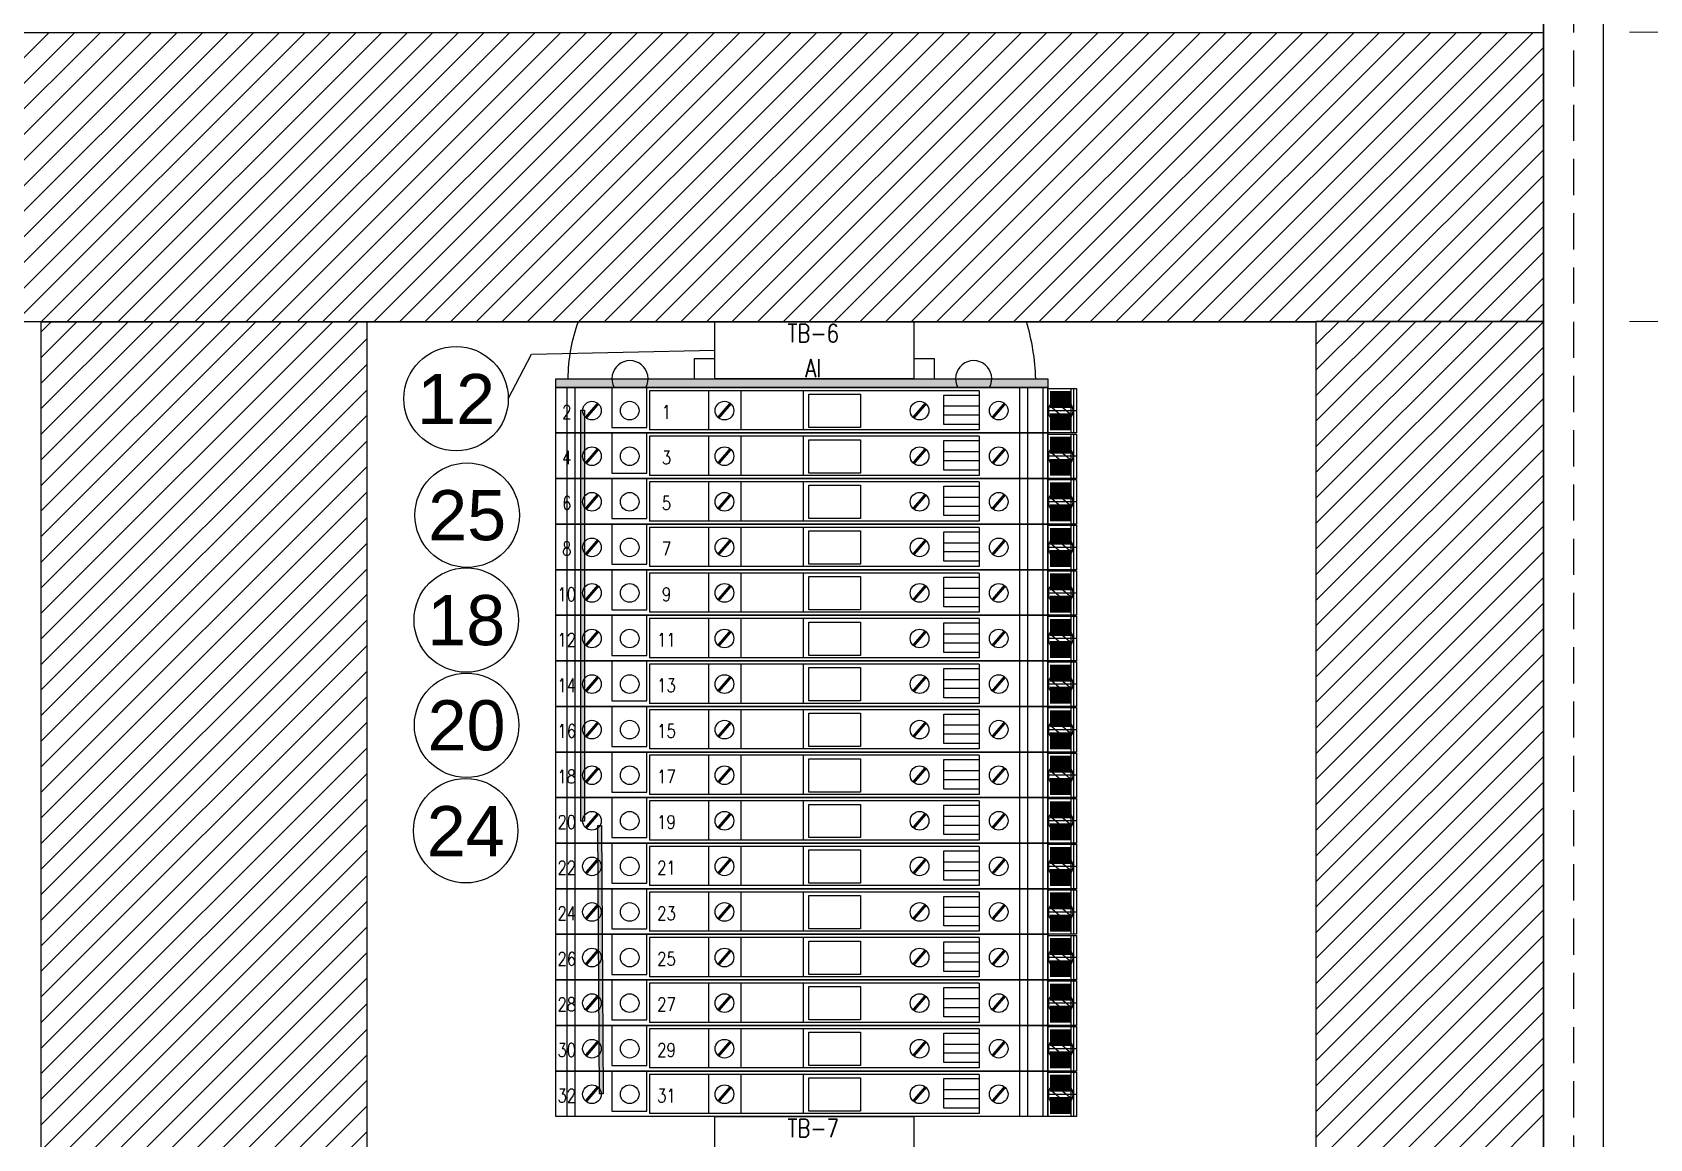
# Model space of a CAD drawing. Header units: inches. Extents: x -38 to 199, y -310 to 64.
# Drawn here: x 114.29 to 125.46, y 44.47 to 52.11 of the extents above; entities that cross this region are included whole.
import ezdxf
from ezdxf.enums import TextEntityAlignment as Align

# ---------------------------------------------------------------- set-up
doc = ezdxf.new("R2010")
doc.units = ezdxf.units.IN
doc.header["$MEASUREMENT"] = 0
doc.linetypes.add('HIDDEN', pattern=[0.375, 0.25, -0.125])
for name, color, linetype, lineweight in [('AM_0', 7, 'Continuous', 30), ('AM_8', 1, 'Continuous', 15), ('DIMENSION (ANSI)', 7, 'Continuous', 9)]:
    doc.layers.add(name, color=color, linetype=linetype, lineweight=lineweight)
doc.layers.add('DETAIL$', color=5, linetype='Continuous')
doc.layers.add('FREE-TEXT', color=2, linetype='Continuous')
doc.styles.add('HELVLS', font='arial.ttf')
doc.styles.add('Note Text (ANSI)', font='arial.ttf')
doc.styles.add('ROMANS', font='romans')
doc.styles.get("Standard").update_dxf_attribs({"font": 'arial.ttf'})
doc.styles.add('TXT', font='txt')
doc.dimstyles.new('DIM_0', dxfattribs={"dimscale": 4.75, "dimtxt": 0.065, "dimasz": 0.075, "dimexe": 0.075, "dimexo": 0.125, "dimgap": 0.0625, "dimtad": 0, "dimtih": 1, "dimtoh": 1, "dimrnd": 1e-08, "dimzin": 0, "dimdsep": 46, "dimlunit": 5, "dimtxsty": 'Note Text (ANSI)', "dimblk": 'Filled-1', "dimcen": 0.09, "dimdle": 0.45, "dimclrd": 256, "dimclre": 256, "dimclrt": 256, "dimadec": 0, "dimazin": 1, "dimtm": 1e-09, "dimtfac": 1.263158, "dimtofl": 0, "dimtmove": 0, "dimatfit": 3, "dimfxl": 1, "dimfrac": 2, "dimtolj": 1, "dimtzin": 4, "dimlwd": -1, "dimlwe": -1, "dimarcsym": 0})
doc.dimstyles.get("Standard").update_dxf_attribs({"dimtxt": 0.18, "dimasz": 0.18, "dimexe": 0.18, "dimexo": 0.0625, "dimgap": 0.09, "dimtad": 0, "dimtih": 1, "dimtoh": 1, "dimdec": 4, "dimzin": 0, "dimdsep": 46, "dimtxsty": 'Standard', "dimcen": 0.09, "dimadec": 0, "dimazin": 0, "dimtfac": 1, "dimtdec": 4, "dimtofl": 0, "dimtmove": 0, "dimatfit": 3, "dimfxl": 1, "dimtolj": 1, "dimtzin": 0, "dimarcsym": 0})

# ---------------------------------------------------------------- blocks, each defined once
blk = doc.blocks.new('11691307')
at = {"color": 8}
blk.add_lwpolyline([(-1.7, -0.059), (-1.7, 0), (1.7, 0), (1.7, -0.059)], close=True, dxfattribs=at)
at = {"color": 6, "style": 'TXT', "flags": 3}
for tag, p in [('MANUF', (-1.7, -0.348)), ('PART#', (-1.7, -0.59)), ('DESC', (-1.7, -0.83))]:
    blk.add_attdef(tag, p, '', height=0.125, dxfattribs=at)
blk = doc.blocks.new('*D94')
at = {"layer": 'DEFPOINTS', "color": 0, "transparency": 16777216}
for p in [(124.73, 51.126), (89.73, 50.85), (124.73, 50.85)]:
    blk.add_point(p, dxfattribs=at)
at = {"layer": 'AM_0', "color": 3, "transparency": 16777216, "insert": (107.23, 51.126), "char_height": 0.35, "attachment_point": 5}
blk.add_mtext('\\A1;2.25"X4"X36"', dxfattribs=at)
blk = doc.blocks.new('_NONE')
at = {"color": 0, "linetype": 'ByBlock'}
blk.add_circle((0, 0), 0.25, dxfattribs=at)
blk = doc.blocks.new('Filled-1')
at = {"color": 0}
for p, q in [((0, 0), (-1, 0.25)), ((-1, 0.25), (-1, -0.25)), ((-1, 0), (0, 0)), ((-1, -0.25), (0, 0))]:
    blk.add_line(p, q, dxfattribs=at)
blk.add_solid([(-1, -0.25), (0, 0), (-1, 0.25)], dxfattribs=at)
blk = doc.blocks.new('*D126')
at = {"layer": 'DEFPOINTS', "color": 0, "transparency": 16777216}
for p in [(124.73, 52.115), (124.73, 50.115), (127.103, 50.115)]:
    blk.add_point(p, dxfattribs=at)
at = {"layer": 'DIMENSION (ANSI)', "transparency": 16777216}
for p, q in [((125.324, 52.115), (127.459, 52.115)), ((127.103, 51.758), (127.103, 51.569)), ((127.103, 50.471), (127.103, 50.66)), ((125.324, 50.115), (127.459, 50.115))]:
    blk.add_line(p, q, dxfattribs=at)
at = {"layer": 'DIMENSION (ANSI)', "transparency": 16777216, "xscale": 0.35625, "yscale": 0.35625, "zscale": 0.35625}
for p, rotation in [((127.103, 52.115), 90), ((127.103, 50.115), 270)]:
    blk.add_blockref('Filled-1', p, dxfattribs=dict(at, rotation=rotation))
at = {"layer": 'DIMENSION (ANSI)', "transparency": 16777216, "insert": (127.104, 51.115), "char_height": 0.3088, "attachment_point": 5, "style": 'Note Text (ANSI)'}
blk.add_mtext('\\A1;2.25"', dxfattribs=at)
blk = doc.blocks.new('*D105')
at = {"layer": 'DEFPOINTS', "color": 0, "transparency": 16777216}
for p in [(124.73, 50.115), (124.48, 26.271), (127.103, 26.271)]:
    blk.add_point(p, dxfattribs=at)
at = {"layer": 'DIMENSION (ANSI)', "transparency": 16777216}
for p, q in [((125.324, 50.115), (127.459, 50.115)), ((127.103, 49.758), (127.103, 38.647)), ((127.103, 26.627), (127.103, 37.738)), ((125.074, 26.271), (127.459, 26.271))]:
    blk.add_line(p, q, dxfattribs=at)
at = {"layer": 'DIMENSION (ANSI)', "transparency": 16777216, "xscale": 0.35625, "yscale": 0.35625, "zscale": 0.35625}
for p, rotation in [((127.103, 50.115), 90), ((127.103, 26.271), 270)]:
    blk.add_blockref('Filled-1', p, dxfattribs=dict(at, rotation=rotation))
at = {"layer": 'DIMENSION (ANSI)', "transparency": 16777216, "insert": (127.103, 38.193), "char_height": 0.3088, "attachment_point": 5, "style": 'Note Text (ANSI)'}
blk.add_mtext('\\A1;23"', dxfattribs=at)

msp = doc.modelspace()

# ---------------------------------------------------------------- hatches: boundary and pattern name
msp.add_hatch(color=256).paths.add_polyline_path([(121.30536, 49.71939), (117.90536, 49.71939), (117.90536, 49.66039), (121.30536, 49.66039)])
h = msp.add_hatch(color=0)
h.dxf.hatch_style = 1
h.paths.add_polyline_path([(118.10266, 49.50287), (118.07879, 49.50287), (118.07879, 46.6614), (118.10266, 46.6614)])
h = msp.add_hatch(color=0)
h.dxf.hatch_style = 1
h.paths.add_polyline_path([(118.20787, 44.77713), (118.23174, 44.77713), (118.22042, 46.63134), (118.19655, 46.63134)])

# ---------------------------------------------------------------- linework, layer by layer
for p, q in [((124.73036, 59.86457), (124.73036, 25.85238)), ((125.14536, 26.09055), (125.14536, 59.86457)), ((115.19036, 50.11457), (123.15036, 50.11457)), ((116.38036, 50.11457), (123.15036, 50.11457)), ((117.73647, 49.8891), (119.00454, 49.9173)), ((118.86423, 49.71939), (118.86423, 49.86129)), ((118.86423, 49.86129), (119.00454, 49.86129)), ((120.37954, 49.86129), (120.51986, 49.86129)), ((120.51986, 49.86129), (120.51986, 49.71939))]:
    msp.add_line(p, q)
at = {"linetype": 'HIDDEN'}
msp.add_line((124.93786, 59.86457), (124.93786, 25.97146), dxfattribs=at)
at = {"color": 0, "linetype": 'Continuous'}
for p, q in [((114.34912, 50.04399), (114.4197, 50.11457)), ((114.34912, 49.86722), (114.59648, 50.11457)), ((114.34912, 49.69044), (114.77325, 50.11457)), ((114.34912, 49.51366), (114.95003, 50.11457)), ((114.34912, 49.33689), (115.12681, 50.11457)), ((114.34912, 49.16011), (115.30358, 50.11457)), ((114.34912, 48.98333), (115.48036, 50.11457)), ((114.34912, 48.80656), (115.65714, 50.11457)), ((114.34912, 48.62978), (115.83391, 50.11457)), ((114.34912, 48.453), (116.01069, 50.11457)), ((114.34912, 48.27623), (116.18747, 50.11457)), ((114.34912, 48.09945), (116.36424, 50.11457)), ((114.34912, 47.92267), (116.54102, 50.11457)), ((123.16036, 49.95878), (123.32071, 50.11913)), ((123.16036, 49.78201), (123.49748, 50.11913)), ((123.16036, 49.60523), (123.67426, 50.11913)), ((123.16036, 49.42845), (123.85104, 50.11913)), ((123.16036, 49.25168), (124.02781, 50.11913)), ((123.16036, 49.0749), (124.20459, 50.11913)), ((123.16036, 48.89812), (124.38137, 50.11913)), ((123.16036, 48.72135), (124.55814, 50.11913)), ((123.16036, 48.54457), (124.73036, 50.11457)), ((114.34912, 47.7459), (116.59912, 49.9959)), ((123.16036, 48.36779), (124.73036, 49.93779)), ((114.34912, 47.56912), (116.59912, 49.81912)), ((123.16036, 48.19102), (124.73036, 49.76102)), ((114.34912, 47.39234), (116.59912, 49.64234)), ((123.16036, 48.01424), (124.73036, 49.58424)), ((114.34912, 47.21557), (116.59912, 49.46557)), ((123.16036, 47.83746), (124.73036, 49.40746)), ((114.34912, 47.03879), (116.59912, 49.28879)), ((123.16036, 47.66069), (124.73036, 49.23069)), ((114.34912, 46.86201), (116.59912, 49.11201)), ((123.16036, 47.48391), (124.73036, 49.05391)), ((114.34912, 46.68524), (116.59912, 48.93524)), ((123.16036, 47.30713), (124.73036, 48.87713)), ((114.34912, 46.50846), (116.59912, 48.75846)), ((123.16036, 47.13036), (124.73036, 48.70036)), ((114.34912, 46.33168), (116.59912, 48.58168)), ((123.16036, 46.95358), (124.73036, 48.52358)), ((114.34912, 46.15491), (116.59912, 48.40491)), ((123.16036, 46.7768), (124.73036, 48.3468)), ((114.34912, 45.97813), (116.59912, 48.22813)), ((123.16036, 46.60003), (124.73036, 48.17003)), ((114.34912, 45.80135), (116.59912, 48.05135)), ((123.16036, 46.42325), (124.73036, 47.99325)), ((114.34912, 45.62458), (116.59912, 47.87458)), ((123.16036, 46.24647), (124.73036, 47.81647)), ((114.34912, 45.4478), (116.59912, 47.6978)), ((123.16036, 46.0697), (124.73036, 47.6397)), ((114.34912, 45.27102), (116.59912, 47.52102)), ((123.16036, 45.89292), (124.73036, 47.46292)), ((114.34912, 45.09425), (116.59912, 47.34425)), ((123.16036, 45.71614), (124.73036, 47.28614)), ((114.34912, 44.91747), (116.59912, 47.16747)), ((123.16036, 45.53937), (124.73036, 47.10937)), ((114.34912, 44.74069), (116.59912, 46.99069)), ((123.16036, 45.36259), (124.73036, 46.93259)), ((114.34912, 44.56392), (116.59912, 46.81392)), ((123.16036, 45.18581), (124.73036, 46.75581)), ((114.34912, 44.38714), (116.59912, 46.63714)), ((123.16036, 45.00904), (124.73036, 46.57904)), ((114.34912, 44.21036), (116.59912, 46.46036)), ((123.16036, 44.83226), (124.73036, 46.40226)), ((114.34912, 44.03359), (116.59912, 46.28359)), ((123.16036, 44.65548), (124.73036, 46.22548)), ((114.34912, 43.85681), (116.59912, 46.10681)), ((123.16036, 44.47871), (124.73036, 46.04871)), ((114.34912, 43.68003), (116.59912, 45.93003)), ((123.16036, 44.30193), (124.73036, 45.87193)), ((114.34912, 43.50326), (116.59912, 45.75326)), ((123.16036, 44.12515), (124.73036, 45.69515)), ((114.34912, 43.32648), (116.59912, 45.57648)), ((123.16036, 43.94838), (124.73036, 45.51838)), ((114.34912, 43.1497), (116.59912, 45.3997)), ((123.16036, 43.7716), (124.73036, 45.3416)), ((114.34912, 42.97293), (116.59912, 45.22293)), ((123.16036, 43.59482), (124.73036, 45.16482)), ((114.34912, 42.79615), (116.59912, 45.04615)), ((123.16036, 43.41805), (124.73036, 44.98805)), ((114.34912, 42.61937), (116.59912, 44.86937)), ((123.16036, 43.24127), (124.73036, 44.81127)), ((114.34912, 42.4426), (116.59912, 44.6926)), ((123.16036, 43.06449), (124.73036, 44.63449)), ((114.34912, 42.26582), (116.59912, 44.51582))]:
    msp.add_line(p, q, dxfattribs=at)
at = {"color": 0}
for p, q in [((114.34912, 50.11457), (116.59912, 50.11457)), ((114.34912, 26.27071), (114.34912, 50.11457)), ((116.59912, 50.11457), (116.59912, 26.27071)), ((123.16036, 50.11913), (124.73036, 50.11913)), ((123.16036, 26.27071), (123.16036, 50.11913)), ((124.73036, 50.11913), (124.73036, 26.27071)), ((117.57741, 49.58234), (117.73647, 49.8891)), ((118.55391, 49.63748), (118.55391, 49.36666)), ((118.96084, 49.63748), (118.96084, 49.36666)), ((119.18338, 49.63748), (119.18338, 49.36666)), ((119.61574, 49.63748), (119.61574, 49.36666)), ((120.83018, 49.63748), (120.83018, 49.36666)), ((121.50265, 49.49933), (121.30536, 49.49933)), ((120.83018, 49.36666), (118.55391, 49.36666)), ((120.83018, 49.32248), (118.55391, 49.32248)), ((118.55391, 49.32248), (118.55391, 49.05166)), ((118.96084, 49.32248), (118.96084, 49.05166)), ((119.18338, 49.32248), (119.18338, 49.05166)), ((119.61574, 49.32248), (119.61574, 49.05166)), ((120.83018, 49.32248), (120.83018, 49.05166)), ((121.50265, 49.18433), (121.30536, 49.18433)), ((120.83018, 49.05166), (118.55391, 49.05166)), ((120.83018, 49.00748), (118.55391, 49.00748)), ((118.55391, 49.00748), (118.55391, 48.73666)), ((118.96084, 49.00748), (118.96084, 48.73666)), ((119.18338, 49.00748), (119.18338, 48.73666)), ((119.61574, 49.00748), (119.61574, 48.73666)), ((120.83018, 49.00748), (120.83018, 48.73666)), ((121.50265, 48.86933), (121.30536, 48.86933)), ((120.83018, 48.73666), (118.55391, 48.73666)), ((120.83018, 48.69248), (118.55391, 48.69248)), ((118.55391, 48.69248), (118.55391, 48.42166)), ((118.96084, 48.69248), (118.96084, 48.42166)), ((119.18338, 48.69248), (119.18338, 48.42166)), ((119.61574, 48.69248), (119.61574, 48.42166)), ((120.83018, 48.69248), (120.83018, 48.42166)), ((121.50265, 48.55433), (121.30536, 48.55433)), ((120.83018, 48.42166), (118.55391, 48.42166)), ((120.83018, 48.37748), (118.55391, 48.37748)), ((118.55391, 48.37748), (118.55391, 48.10666)), ((118.96084, 48.37748), (118.96084, 48.10666)), ((119.18338, 48.37748), (119.18338, 48.10666)), ((119.61574, 48.37748), (119.61574, 48.10666)), ((120.83018, 48.37748), (120.83018, 48.10666)), ((121.50265, 48.23933), (121.30536, 48.23933)), ((120.83018, 48.10666), (118.55391, 48.10666)), ((120.83018, 48.06248), (118.55391, 48.06248)), ((118.55391, 48.06248), (118.55391, 47.79166)), ((118.96084, 48.06248), (118.96084, 47.79166)), ((119.18338, 48.06248), (119.18338, 47.79166)), ((119.61574, 48.06248), (119.61574, 47.79166)), ((120.83018, 48.06248), (120.83018, 47.79166)), ((121.50265, 47.92433), (121.30536, 47.92433)), ((120.83018, 47.79166), (118.55391, 47.79166)), ((120.83018, 47.74748), (118.55391, 47.74748)), ((118.55391, 47.74748), (118.55391, 47.47666)), ((118.96084, 47.74748), (118.96084, 47.47666)), ((119.18338, 47.74748), (119.18338, 47.47666)), ((119.61574, 47.74748), (119.61574, 47.47666)), ((120.83018, 47.74748), (120.83018, 47.47666)), ((121.50265, 47.60933), (121.30536, 47.60933)), ((120.83018, 47.47666), (118.55391, 47.47666)), ((120.83018, 47.43248), (118.55391, 47.43248)), ((118.55391, 47.43248), (118.55391, 47.16166)), ((118.96084, 47.43248), (118.96084, 47.16166)), ((119.18338, 47.43248), (119.18338, 47.16166)), ((119.61574, 47.43248), (119.61574, 47.16166)), ((120.83018, 47.43248), (120.83018, 47.16166)), ((121.50265, 47.29433), (121.30536, 47.29433)), ((120.83018, 47.16166), (118.55391, 47.16166)), ((120.83018, 47.11748), (118.55391, 47.11748)), ((118.55391, 47.11748), (118.55391, 46.84666)), ((118.96084, 47.11748), (118.96084, 46.84666)), ((119.18338, 47.11748), (119.18338, 46.84666)), ((119.61574, 47.11748), (119.61574, 46.84666)), ((120.83018, 47.11748), (120.83018, 46.84666)), ((121.50265, 46.97933), (121.30536, 46.97933)), ((120.83018, 46.84666), (118.55391, 46.84666)), ((120.83018, 46.80248), (118.55391, 46.80248)), ((118.55391, 46.80248), (118.55391, 46.53166)), ((118.96084, 46.80248), (118.96084, 46.53166)), ((119.18338, 46.80248), (119.18338, 46.53166)), ((119.61574, 46.80248), (119.61574, 46.53166)), ((120.83018, 46.80248), (120.83018, 46.53166)), ((121.50265, 46.66433), (121.30536, 46.66433)), ((120.83018, 46.53166), (118.55391, 46.53166)), ((120.83018, 46.48748), (118.55391, 46.48748)), ((118.55391, 46.48748), (118.55391, 46.21666)), ((118.96084, 46.48748), (118.96084, 46.21666)), ((119.18338, 46.48748), (119.18338, 46.21666)), ((119.61574, 46.48748), (119.61574, 46.21666)), ((120.83018, 46.48748), (120.83018, 46.21666)), ((121.50265, 46.34933), (121.30536, 46.34933)), ((120.83018, 46.21666), (118.55391, 46.21666)), ((120.83018, 46.17248), (118.55391, 46.17248)), ((118.55391, 46.17248), (118.55391, 45.90166)), ((118.96084, 46.17248), (118.96084, 45.90166)), ((119.18338, 46.17248), (119.18338, 45.90166)), ((119.61574, 46.17248), (119.61574, 45.90166)), ((120.83018, 46.17248), (120.83018, 45.90166)), ((121.50265, 46.03433), (121.30536, 46.03433)), ((120.83018, 45.90166), (118.55391, 45.90166)), ((120.83018, 45.85748), (118.55391, 45.85748)), ((118.55391, 45.85748), (118.55391, 45.58666)), ((118.96084, 45.85748), (118.96084, 45.58666)), ((119.18338, 45.85748), (119.18338, 45.58666)), ((119.61574, 45.85748), (119.61574, 45.58666)), ((120.83018, 45.85748), (120.83018, 45.58666)), ((121.50265, 45.71933), (121.30536, 45.71933)), ((120.83018, 45.58666), (118.55391, 45.58666)), ((120.83018, 45.54248), (118.55391, 45.54248)), ((118.55391, 45.54248), (118.55391, 45.27166)), ((118.96084, 45.54248), (118.96084, 45.27166)), ((119.18338, 45.54248), (119.18338, 45.27166)), ((119.61574, 45.54248), (119.61574, 45.27166)), ((120.83018, 45.54248), (120.83018, 45.27166)), ((121.50265, 45.40433), (121.30536, 45.40433)), ((120.83018, 45.27166), (118.55391, 45.27166)), ((120.83018, 45.22748), (118.55391, 45.22748)), ((118.55391, 45.22748), (118.55391, 44.95666)), ((118.96084, 45.22748), (118.96084, 44.95666)), ((119.18338, 45.22748), (119.18338, 44.95666)), ((119.61574, 45.22748), (119.61574, 44.95666)), ((120.83018, 45.22748), (120.83018, 44.95666)), ((121.50265, 45.08933), (121.30536, 45.08933)), ((120.83018, 44.95666), (118.55391, 44.95666)), ((120.83018, 44.91248), (118.55391, 44.91248)), ((118.55391, 44.91248), (118.55391, 44.64166)), ((118.96084, 44.91248), (118.96084, 44.64166)), ((119.18338, 44.91248), (119.18338, 44.64166)), ((119.61574, 44.91248), (119.61574, 44.64166)), ((120.83018, 44.91248), (120.83018, 44.64166)), ((121.50265, 44.77433), (121.30536, 44.77433)), ((120.83018, 44.64166), (118.55391, 44.64166))]:
    msp.add_line(p, q, dxfattribs=at)
at = {"color": 5}
msp.add_line((120.83018, 49.63748), (118.55391, 49.63748), dxfattribs=at)
for points in [[(124.73036, 26.27071), (124.73036, 59.86457)], [(89.73036, 52.11457), (124.73036, 52.11457), (124.73036, 50.11457), (89.73036, 50.11457), (89.73036, 52.11457)], [(121.50265, 49.34539), (121.30536, 49.34539), (121.30536, 49.65326), (121.50265, 49.65326)], [(121.48243, 49.65326), (121.48243, 49.34539)], [(121.50265, 49.03039), (121.30536, 49.03039), (121.30536, 49.33826), (121.50265, 49.33826)], [(121.48243, 49.33826), (121.48243, 49.03039)], [(121.50265, 48.71539), (121.30536, 48.71539), (121.30536, 49.02326), (121.50265, 49.02326)], [(121.48243, 49.02326), (121.48243, 48.71539)], [(121.50265, 48.40039), (121.30536, 48.40039), (121.30536, 48.70826), (121.50265, 48.70826)], [(121.48243, 48.70826), (121.48243, 48.40039)], [(121.50265, 48.08539), (121.30536, 48.08539), (121.30536, 48.39326), (121.50265, 48.39326)], [(121.48243, 48.39326), (121.48243, 48.08539)], [(121.50265, 47.77039), (121.30536, 47.77039), (121.30536, 48.07826), (121.50265, 48.07826)], [(121.48243, 48.07826), (121.48243, 47.77039)], [(121.50265, 47.45539), (121.30536, 47.45539), (121.30536, 47.76326), (121.50265, 47.76326)], [(121.48243, 47.76326), (121.48243, 47.45539)], [(121.50265, 47.14039), (121.30536, 47.14039), (121.30536, 47.44826), (121.50265, 47.44826)], [(121.48243, 47.44826), (121.48243, 47.14039)], [(121.50265, 46.82539), (121.30536, 46.82539), (121.30536, 47.13326), (121.50265, 47.13326)], [(121.48243, 47.13326), (121.48243, 46.82539)], [(121.50265, 46.51039), (121.30536, 46.51039), (121.30536, 46.81826), (121.50265, 46.81826)], [(121.48243, 46.81826), (121.48243, 46.51039)], [(121.50265, 46.19539), (121.30536, 46.19539), (121.30536, 46.50326), (121.50265, 46.50326)], [(121.48243, 46.50326), (121.48243, 46.19539)], [(121.50265, 45.88039), (121.30536, 45.88039), (121.30536, 46.18826), (121.50265, 46.18826)], [(121.48243, 46.18826), (121.48243, 45.88039)], [(121.50265, 45.56539), (121.30536, 45.56539), (121.30536, 45.87326), (121.50265, 45.87326)], [(121.48243, 45.87326), (121.48243, 45.56539)], [(121.50265, 45.25039), (121.30536, 45.25039), (121.30536, 45.55826), (121.50265, 45.55826)], [(121.48243, 45.55826), (121.48243, 45.25039)], [(121.50265, 44.93539), (121.30536, 44.93539), (121.30536, 45.24326), (121.50265, 45.24326)], [(121.48243, 45.24326), (121.48243, 44.93539)], [(121.50265, 44.62039), (121.30536, 44.62039), (121.30536, 44.92826), (121.50265, 44.92826)], [(121.48243, 44.92826), (121.48243, 44.62039)]]:
    msp.add_lwpolyline(points)
for points in [[(119.00454, 49.72002), (119.00454, 50.11457), (120.37954, 50.11457), (120.37954, 49.72002)], [(119.00454, 44.22584), (119.00454, 44.62039), (120.37954, 44.62039), (120.37954, 44.22584)]]:
    msp.add_lwpolyline(points, close=True)
at = {"color": 0}
for points in [[(117.90536, 49.34539), (117.90536, 49.66039), (121.30536, 49.66039), (121.30536, 49.34539)], [(118.07879, 49.50287), (118.10266, 49.50287), (118.10266, 46.6614), (118.07879, 46.6614)], [(117.90536, 49.03039), (117.90536, 49.34539), (121.30536, 49.34539), (121.30536, 49.03039)], [(117.90536, 48.71539), (117.90536, 49.03039), (121.30536, 49.03039), (121.30536, 48.71539)], [(117.90536, 48.40039), (117.90536, 48.71539), (121.30536, 48.71539), (121.30536, 48.40039)], [(117.90536, 48.08539), (117.90536, 48.40039), (121.30536, 48.40039), (121.30536, 48.08539)], [(117.90536, 47.77039), (117.90536, 48.08539), (121.30536, 48.08539), (121.30536, 47.77039)], [(117.90536, 47.45539), (117.90536, 47.77039), (121.30536, 47.77039), (121.30536, 47.45539)], [(117.90536, 47.14039), (117.90536, 47.45539), (121.30536, 47.45539), (121.30536, 47.14039)], [(117.90536, 46.82539), (117.90536, 47.14039), (121.30536, 47.14039), (121.30536, 46.82539)], [(117.90536, 46.51039), (117.90536, 46.82539), (121.30536, 46.82539), (121.30536, 46.51039)], [(118.19655, 46.63134), (118.22042, 46.63134), (118.23174, 44.77713), (118.20787, 44.77713)], [(117.90536, 46.19539), (117.90536, 46.51039), (121.30536, 46.51039), (121.30536, 46.19539)], [(117.90536, 45.88039), (117.90536, 46.19539), (121.30536, 46.19539), (121.30536, 45.88039)], [(117.90536, 45.56539), (117.90536, 45.88039), (121.30536, 45.88039), (121.30536, 45.56539)], [(117.90536, 45.25039), (117.90536, 45.56539), (121.30536, 45.56539), (121.30536, 45.25039)], [(117.90536, 44.93539), (117.90536, 45.25039), (121.30536, 45.25039), (121.30536, 44.93539)], [(117.90536, 44.62039), (117.90536, 44.93539), (121.30536, 44.93539), (121.30536, 44.62039)]]:
    msp.add_lwpolyline(points, close=True, dxfattribs=at)
at = {"color": 2, "const_width": 0.11721}
for points in [[(121.32029, 49.576), (121.46511, 49.576)], [(121.32029, 49.261), (121.46511, 49.261)], [(121.32029, 48.946), (121.46511, 48.946)], [(121.32029, 48.631), (121.46511, 48.631)], [(121.32029, 48.316), (121.46511, 48.316)], [(121.32029, 48.001), (121.46511, 48.001)], [(121.32029, 47.686), (121.46511, 47.686)], [(121.32029, 47.371), (121.46511, 47.371)], [(121.32029, 47.056), (121.46511, 47.056)], [(121.32029, 46.741), (121.46511, 46.741)], [(121.32029, 46.426), (121.46511, 46.426)], [(121.32029, 46.111), (121.46511, 46.111)], [(121.32029, 45.796), (121.46511, 45.796)], [(121.32029, 45.481), (121.46511, 45.481)], [(121.32029, 45.166), (121.46511, 45.166)], [(121.32029, 44.851), (121.46511, 44.851)]]:
    msp.add_lwpolyline(points, dxfattribs=at)
at = {"color": 0, "const_width": 0.02}
for points in [[(119.11309, 49.54882), (119.02876, 49.45108)], [(119.11309, 49.23382), (119.02876, 49.13608)], [(119.11309, 48.91882), (119.02876, 48.82108)], [(119.11309, 48.60382), (119.02876, 48.50608)], [(119.11309, 48.28882), (119.02876, 48.19108)], [(119.11309, 47.97382), (119.02876, 47.87608)], [(119.11309, 47.65882), (119.02876, 47.56108)], [(119.11309, 47.34382), (119.02876, 47.24608)], [(119.11309, 47.02882), (119.02876, 46.93108)], [(119.11309, 46.71382), (119.02876, 46.61608)], [(119.11309, 46.39882), (119.02876, 46.30108)], [(119.11309, 46.08382), (119.02876, 45.98608)], [(119.11309, 45.76882), (119.02876, 45.67108)], [(119.11309, 45.45382), (119.02876, 45.35608)], [(119.11309, 45.13882), (119.02876, 45.04108)], [(119.11309, 44.82382), (119.02876, 44.72608)]]:
    msp.add_lwpolyline(points, dxfattribs=at)
at = {"color": 0}
for points in [[(119.65389, 49.61366), (120.00996, 49.61366), (120.00996, 49.38352), (119.65389, 49.38352), (119.65389, 49.61366)], [(120.83066, 49.40426), (120.5862, 49.40426), (120.5862, 49.60788), (120.83066, 49.60788)], [(119.65389, 49.29866), (120.00996, 49.29866), (120.00996, 49.06852), (119.65389, 49.06852), (119.65389, 49.29866)], [(120.83066, 49.08926), (120.5862, 49.08926), (120.5862, 49.29288), (120.83066, 49.29288)], [(119.65389, 48.98366), (120.00996, 48.98366), (120.00996, 48.75352), (119.65389, 48.75352), (119.65389, 48.98366)], [(120.83066, 48.77426), (120.5862, 48.77426), (120.5862, 48.97788), (120.83066, 48.97788)], [(119.65389, 48.66866), (120.00996, 48.66866), (120.00996, 48.43852), (119.65389, 48.43852), (119.65389, 48.66866)], [(120.83066, 48.45926), (120.5862, 48.45926), (120.5862, 48.66288), (120.83066, 48.66288)], [(119.65389, 48.35366), (120.00996, 48.35366), (120.00996, 48.12352), (119.65389, 48.12352), (119.65389, 48.35366)], [(120.83066, 48.14426), (120.5862, 48.14426), (120.5862, 48.34788), (120.83066, 48.34788)], [(119.65389, 48.03866), (120.00996, 48.03866), (120.00996, 47.80852), (119.65389, 47.80852), (119.65389, 48.03866)], [(120.83066, 47.82926), (120.5862, 47.82926), (120.5862, 48.03288), (120.83066, 48.03288)], [(119.65389, 47.72366), (120.00996, 47.72366), (120.00996, 47.49352), (119.65389, 47.49352), (119.65389, 47.72366)], [(120.83066, 47.51426), (120.5862, 47.51426), (120.5862, 47.71788), (120.83066, 47.71788)], [(119.65389, 47.40866), (120.00996, 47.40866), (120.00996, 47.17852), (119.65389, 47.17852), (119.65389, 47.40866)], [(120.83066, 47.19926), (120.5862, 47.19926), (120.5862, 47.40288), (120.83066, 47.40288)], [(119.65389, 47.09366), (120.00996, 47.09366), (120.00996, 46.86352), (119.65389, 46.86352), (119.65389, 47.09366)], [(120.83066, 46.88426), (120.5862, 46.88426), (120.5862, 47.08788), (120.83066, 47.08788)], [(119.65389, 46.77866), (120.00996, 46.77866), (120.00996, 46.54852), (119.65389, 46.54852), (119.65389, 46.77866)], [(120.83066, 46.56926), (120.5862, 46.56926), (120.5862, 46.77288), (120.83066, 46.77288)], [(119.65389, 46.46366), (120.00996, 46.46366), (120.00996, 46.23352), (119.65389, 46.23352), (119.65389, 46.46366)], [(120.83066, 46.25426), (120.5862, 46.25426), (120.5862, 46.45788), (120.83066, 46.45788)], [(119.65389, 46.14866), (120.00996, 46.14866), (120.00996, 45.91852), (119.65389, 45.91852), (119.65389, 46.14866)], [(120.83066, 45.93926), (120.5862, 45.93926), (120.5862, 46.14288), (120.83066, 46.14288)], [(119.65389, 45.83366), (120.00996, 45.83366), (120.00996, 45.60352), (119.65389, 45.60352), (119.65389, 45.83366)], [(120.83066, 45.62426), (120.5862, 45.62426), (120.5862, 45.82788), (120.83066, 45.82788)], [(119.65389, 45.51866), (120.00996, 45.51866), (120.00996, 45.28852), (119.65389, 45.28852), (119.65389, 45.51866)], [(120.83066, 45.30926), (120.5862, 45.30926), (120.5862, 45.51288), (120.83066, 45.51288)], [(119.65389, 45.20366), (120.00996, 45.20366), (120.00996, 44.97352), (119.65389, 44.97352), (119.65389, 45.20366)], [(120.83066, 44.99426), (120.5862, 44.99426), (120.5862, 45.19788), (120.83066, 45.19788)], [(119.65389, 44.88866), (120.00996, 44.88866), (120.00996, 44.65852), (119.65389, 44.65852), (119.65389, 44.88866)], [(120.83066, 44.67926), (120.5862, 44.67926), (120.5862, 44.88288), (120.83066, 44.88288)]]:
    msp.add_lwpolyline(points, dxfattribs=at)
at = {"color": 92, "const_width": 0.11721}
for points in [[(121.32029, 49.42298), (121.46511, 49.42298)], [(121.32029, 49.10798), (121.46511, 49.10798)], [(121.32029, 48.79298), (121.46511, 48.79298)], [(121.32029, 48.47798), (121.46511, 48.47798)], [(121.32029, 48.16298), (121.46511, 48.16298)], [(121.32029, 47.84798), (121.46511, 47.84798)], [(121.32029, 47.53298), (121.46511, 47.53298)], [(121.32029, 47.21798), (121.46511, 47.21798)], [(121.32029, 46.90298), (121.46511, 46.90298)], [(121.32029, 46.58798), (121.46511, 46.58798)], [(121.32029, 46.27298), (121.46511, 46.27298)], [(121.32029, 45.95798), (121.46511, 45.95798)], [(121.32029, 45.64298), (121.46511, 45.64298)], [(121.32029, 45.32798), (121.46511, 45.32798)], [(121.32029, 45.01298), (121.46511, 45.01298)], [(121.32029, 44.69798), (121.46511, 44.69798)]]:
    msp.add_lwpolyline(points, dxfattribs=at)
at = {"color": 0}
for centre in [(118.15533, 49.49995), (119.07093, 49.49995), (120.41889, 49.49995), (120.9657, 49.49995), (118.15533, 49.18495), (119.07093, 49.18495), (120.41889, 49.18495), (120.9657, 49.18495), (118.15533, 48.86995), (119.07093, 48.86995), (120.41889, 48.86995), (120.9657, 48.86995), (118.15533, 48.55495), (119.07093, 48.55495), (120.41889, 48.55495), (120.9657, 48.55495), (118.15533, 48.23995), (119.07093, 48.23995), (120.41889, 48.23995), (120.9657, 48.23995), (118.15533, 47.92495), (119.07093, 47.92495), (120.41889, 47.92495), (120.9657, 47.92495), (118.15533, 47.60995), (119.07093, 47.60995), (120.41889, 47.60995), (120.9657, 47.60995), (118.15533, 47.29495), (119.07093, 47.29495), (120.41889, 47.29495), (120.9657, 47.29495), (118.15533, 46.97995), (119.07093, 46.97995), (120.41889, 46.97995), (120.9657, 46.97995), (118.15533, 46.66495), (119.07093, 46.66495), (120.41889, 46.66495), (120.9657, 46.66495), (118.15533, 46.34995), (119.07093, 46.34995), (120.41889, 46.34995), (120.9657, 46.34995), (118.15533, 46.03495), (119.07093, 46.03495), (120.41889, 46.03495), (120.9657, 46.03495), (118.15533, 45.71995), (119.07093, 45.71995), (120.41889, 45.71995), (120.9657, 45.71995), (118.15533, 45.40495), (119.07093, 45.40495), (120.41889, 45.40495), (120.9657, 45.40495), (118.15533, 45.08995), (119.07093, 45.08995), (120.41889, 45.08995), (120.9657, 45.08995), (118.15533, 44.77495), (119.07093, 44.77495), (120.41889, 44.77495), (120.9657, 44.77495)]:
    msp.add_circle(centre, 0.06454, dxfattribs=at)
for centre in [(121.3943, 49.49933), (121.3943, 49.18433), (121.3943, 48.86933), (121.3943, 48.55433), (121.3943, 48.23933), (121.3943, 47.92433), (121.3943, 47.60933), (121.3943, 47.29433), (121.3943, 46.97933), (121.3943, 46.66433), (121.3943, 46.34933), (121.3943, 46.03433), (121.3943, 45.71933), (121.3943, 45.40433), (121.3943, 45.08933), (121.3943, 44.77433)]:
    msp.add_circle(centre, 0.08324)
for centre, radius, start, end in [((119.12318, 49.72026), 1.134, 159.652356, 180.04415), ((119.72612, 49.67903), 1.49597, 1.545711, 16.92623), ((118.41786, 49.72026), 0.125, 331.380512, 208.619488), ((120.79286, 49.72026), 0.125, 331.380512, 208.619488)]:
    msp.add_arc(centre, radius, start, end)
at = {"layer": 'AM_8', "color": 9, "linetype": 'Continuous'}
for p, q in [((112.40509, 50.11457), (114.40509, 52.11457)), ((112.58187, 50.11457), (114.58187, 52.11457)), ((112.75865, 50.11457), (114.75865, 52.11457)), ((112.93542, 50.11457), (114.93542, 52.11457)), ((113.1122, 50.11457), (115.1122, 52.11457)), ((113.28898, 50.11457), (115.28898, 52.11457)), ((113.46575, 50.11457), (115.46575, 52.11457)), ((113.64253, 50.11457), (115.64253, 52.11457)), ((113.81931, 50.11457), (115.81931, 52.11457)), ((113.99608, 50.11457), (115.99608, 52.11457)), ((114.17286, 50.11457), (116.17286, 52.11457)), ((114.34964, 50.11457), (116.34964, 52.11457)), ((114.52641, 50.11457), (116.52641, 52.11457)), ((114.70319, 50.11457), (116.70319, 52.11457)), ((114.87997, 50.11457), (116.87997, 52.11457)), ((115.05674, 50.11457), (117.05674, 52.11457)), ((115.23352, 50.11457), (117.23352, 52.11457)), ((115.4103, 50.11457), (117.4103, 52.11457)), ((115.58707, 50.11457), (117.58707, 52.11457)), ((115.76385, 50.11457), (117.76385, 52.11457)), ((115.94063, 50.11457), (117.94063, 52.11457)), ((116.1174, 50.11457), (118.1174, 52.11457)), ((116.29418, 50.11457), (118.29418, 52.11457)), ((116.47096, 50.11457), (118.47096, 52.11457)), ((116.64773, 50.11457), (118.64773, 52.11457)), ((116.82451, 50.11457), (118.82451, 52.11457)), ((117.00129, 50.11457), (119.00129, 52.11457)), ((117.17806, 50.11457), (119.17806, 52.11457)), ((117.35484, 50.11457), (119.35484, 52.11457)), ((117.53162, 50.11457), (119.53162, 52.11457)), ((117.70839, 50.11457), (119.70839, 52.11457)), ((117.88517, 50.11457), (119.88517, 52.11457)), ((118.06195, 50.11457), (120.06195, 52.11457)), ((118.23872, 50.11457), (120.23872, 52.11457)), ((118.4155, 50.11457), (120.4155, 52.11457)), ((118.59228, 50.11457), (120.59228, 52.11457)), ((118.76905, 50.11457), (120.76905, 52.11457)), ((118.94583, 50.11457), (120.94583, 52.11457)), ((119.12261, 50.11457), (121.12261, 52.11457)), ((119.29938, 50.11457), (121.29938, 52.11457)), ((119.47616, 50.11457), (121.47616, 52.11457)), ((119.65294, 50.11457), (121.65294, 52.11457)), ((119.82971, 50.11457), (121.82971, 52.11457)), ((120.00649, 50.11457), (122.00649, 52.11457)), ((120.18327, 50.11457), (122.18327, 52.11457)), ((120.36004, 50.11457), (122.36004, 52.11457)), ((120.53682, 50.11457), (122.53682, 52.11457)), ((120.7136, 50.11457), (122.7136, 52.11457)), ((120.89037, 50.11457), (122.89037, 52.11457)), ((121.06715, 50.11457), (123.06715, 52.11457)), ((121.24393, 50.11457), (123.24393, 52.11457)), ((121.4207, 50.11457), (123.4207, 52.11457)), ((121.59748, 50.11457), (123.59748, 52.11457)), ((121.77426, 50.11457), (123.77426, 52.11457)), ((121.95103, 50.11457), (123.95103, 52.11457)), ((122.12781, 50.11457), (124.12781, 52.11457)), ((122.30459, 50.11457), (124.30459, 52.11457)), ((122.48136, 50.11457), (124.48136, 52.11457)), ((122.65814, 50.11457), (124.65814, 52.11457)), ((122.83492, 50.11457), (124.73165, 52.0113)), ((123.01169, 50.11457), (124.73165, 51.83452)), ((123.18847, 50.11457), (124.73165, 51.65775)), ((123.36525, 50.11457), (124.73165, 51.48097)), ((123.54202, 50.11457), (124.73165, 51.30419)), ((123.7188, 50.11457), (124.73165, 51.12742)), ((123.89558, 50.11457), (124.73165, 50.95064)), ((124.07235, 50.11457), (124.73165, 50.77386)), ((124.24913, 50.11457), (124.73165, 50.59709)), ((124.42591, 50.11457), (124.73165, 50.42031)), ((124.60268, 50.11457), (124.73165, 50.24353))]:
    msp.add_line(p, q, dxfattribs=at)
at = {"layer": 'DETAIL$', "color": 0}
for points in [[(117.98147, 49.66039), (117.98147, 49.34539)], [(118.03647, 49.66039), (118.03647, 49.34539)], [(118.29322, 49.65815), (118.29322, 49.38352), (118.53483, 49.38352), (118.53483, 49.65815)], [(121.10976, 49.66039), (121.10976, 49.34539)], [(121.16476, 49.66039), (121.16476, 49.34539)], [(121.26976, 49.66039), (121.26976, 49.34539)], [(120.5862, 49.53225), (120.83066, 49.53225), (120.83066, 49.46826), (120.5862, 49.46826)], [(117.98147, 49.34539), (117.98147, 49.03039)], [(118.03647, 49.34539), (118.03647, 49.03039)], [(118.29322, 49.34315), (118.29322, 49.06852), (118.53483, 49.06852), (118.53483, 49.34315)], [(121.10976, 49.34539), (121.10976, 49.03039)], [(121.16476, 49.34539), (121.16476, 49.03039)], [(121.26976, 49.34539), (121.26976, 49.03039)], [(120.5862, 49.21725), (120.83066, 49.21725), (120.83066, 49.15326), (120.5862, 49.15326)], [(117.98147, 49.03039), (117.98147, 48.71539)], [(118.03647, 49.03039), (118.03647, 48.71539)], [(118.29322, 49.02815), (118.29322, 48.75352), (118.53483, 48.75352), (118.53483, 49.02815)], [(121.10976, 49.03039), (121.10976, 48.71539)], [(121.16476, 49.03039), (121.16476, 48.71539)], [(121.26976, 49.03039), (121.26976, 48.71539)], [(120.5862, 48.90225), (120.83066, 48.90225), (120.83066, 48.83826), (120.5862, 48.83826)], [(117.98147, 48.71539), (117.98147, 48.40039)], [(118.03647, 48.71539), (118.03647, 48.40039)], [(118.29322, 48.71315), (118.29322, 48.43852), (118.53483, 48.43852), (118.53483, 48.71315)], [(121.10976, 48.71539), (121.10976, 48.40039)], [(121.16476, 48.71539), (121.16476, 48.40039)], [(121.26976, 48.71539), (121.26976, 48.40039)], [(120.5862, 48.58725), (120.83066, 48.58725), (120.83066, 48.52326), (120.5862, 48.52326)], [(117.98147, 48.40039), (117.98147, 48.08539)], [(118.03647, 48.40039), (118.03647, 48.08539)], [(118.29322, 48.39815), (118.29322, 48.12352), (118.53483, 48.12352), (118.53483, 48.39815)], [(121.10976, 48.40039), (121.10976, 48.08539)], [(121.16476, 48.40039), (121.16476, 48.08539)], [(121.26976, 48.40039), (121.26976, 48.08539)], [(120.5862, 48.27225), (120.83066, 48.27225), (120.83066, 48.20826), (120.5862, 48.20826)], [(117.98147, 48.08539), (117.98147, 47.77039)], [(118.03647, 48.08539), (118.03647, 47.77039)], [(118.29322, 48.08315), (118.29322, 47.80852), (118.53483, 47.80852), (118.53483, 48.08315)], [(121.10976, 48.08539), (121.10976, 47.77039)], [(121.16476, 48.08539), (121.16476, 47.77039)], [(121.26976, 48.08539), (121.26976, 47.77039)], [(120.5862, 47.95725), (120.83066, 47.95725), (120.83066, 47.89326), (120.5862, 47.89326)], [(117.98147, 47.77039), (117.98147, 47.45539)], [(118.03647, 47.77039), (118.03647, 47.45539)], [(118.29322, 47.76815), (118.29322, 47.49352), (118.53483, 47.49352), (118.53483, 47.76815)], [(121.10976, 47.77039), (121.10976, 47.45539)], [(121.16476, 47.77039), (121.16476, 47.45539)], [(121.26976, 47.77039), (121.26976, 47.45539)], [(120.5862, 47.64225), (120.83066, 47.64225), (120.83066, 47.57826), (120.5862, 47.57826)], [(117.98147, 47.45539), (117.98147, 47.14039)], [(118.03647, 47.45539), (118.03647, 47.14039)], [(118.29322, 47.45315), (118.29322, 47.17852), (118.53483, 47.17852), (118.53483, 47.45315)], [(121.10976, 47.45539), (121.10976, 47.14039)], [(121.16476, 47.45539), (121.16476, 47.14039)], [(121.26976, 47.45539), (121.26976, 47.14039)], [(120.5862, 47.32725), (120.83066, 47.32725), (120.83066, 47.26326), (120.5862, 47.26326)], [(117.98147, 47.14039), (117.98147, 46.82539)], [(118.03647, 47.14039), (118.03647, 46.82539)], [(118.29322, 47.13815), (118.29322, 46.86352), (118.53483, 46.86352), (118.53483, 47.13815)], [(121.10976, 47.14039), (121.10976, 46.82539)], [(121.16476, 47.14039), (121.16476, 46.82539)], [(121.26976, 47.14039), (121.26976, 46.82539)], [(120.5862, 47.01225), (120.83066, 47.01225), (120.83066, 46.94826), (120.5862, 46.94826)], [(117.98147, 46.82539), (117.98147, 46.51039)], [(118.03647, 46.82539), (118.03647, 46.51039)], [(118.29322, 46.82315), (118.29322, 46.54852), (118.53483, 46.54852), (118.53483, 46.82315)], [(121.10976, 46.82539), (121.10976, 46.51039)], [(121.16476, 46.82539), (121.16476, 46.51039)], [(121.26976, 46.82539), (121.26976, 46.51039)], [(120.5862, 46.69725), (120.83066, 46.69725), (120.83066, 46.63326), (120.5862, 46.63326)], [(117.98147, 46.51039), (117.98147, 46.19539)], [(118.03647, 46.51039), (118.03647, 46.19539)], [(118.29322, 46.50815), (118.29322, 46.23352), (118.53483, 46.23352), (118.53483, 46.50815)], [(121.10976, 46.51039), (121.10976, 46.19539)], [(121.16476, 46.51039), (121.16476, 46.19539)], [(121.26976, 46.51039), (121.26976, 46.19539)], [(120.5862, 46.38225), (120.83066, 46.38225), (120.83066, 46.31826), (120.5862, 46.31826)], [(117.98147, 46.19539), (117.98147, 45.88039)], [(118.03647, 46.19539), (118.03647, 45.88039)], [(118.29322, 46.19315), (118.29322, 45.91852), (118.53483, 45.91852), (118.53483, 46.19315)], [(121.10976, 46.19539), (121.10976, 45.88039)], [(121.16476, 46.19539), (121.16476, 45.88039)], [(121.26976, 46.19539), (121.26976, 45.88039)], [(120.5862, 46.06725), (120.83066, 46.06725), (120.83066, 46.00326), (120.5862, 46.00326)], [(117.98147, 45.88039), (117.98147, 45.56539)], [(118.03647, 45.88039), (118.03647, 45.56539)], [(118.29322, 45.87815), (118.29322, 45.60352), (118.53483, 45.60352), (118.53483, 45.87815)], [(121.10976, 45.88039), (121.10976, 45.56539)], [(121.16476, 45.88039), (121.16476, 45.56539)], [(121.26976, 45.88039), (121.26976, 45.56539)], [(120.5862, 45.75225), (120.83066, 45.75225), (120.83066, 45.68826), (120.5862, 45.68826)], [(117.98147, 45.56539), (117.98147, 45.25039)], [(118.03647, 45.56539), (118.03647, 45.25039)], [(118.29322, 45.56315), (118.29322, 45.28852), (118.53483, 45.28852), (118.53483, 45.56315)], [(121.10976, 45.56539), (121.10976, 45.25039)], [(121.16476, 45.56539), (121.16476, 45.25039)], [(121.26976, 45.56539), (121.26976, 45.25039)], [(120.5862, 45.43725), (120.83066, 45.43725), (120.83066, 45.37326), (120.5862, 45.37326)], [(117.98147, 45.25039), (117.98147, 44.93539)], [(118.03647, 45.25039), (118.03647, 44.93539)], [(118.29322, 45.24815), (118.29322, 44.97352), (118.53483, 44.97352), (118.53483, 45.24815)], [(121.10976, 45.25039), (121.10976, 44.93539)], [(121.16476, 45.25039), (121.16476, 44.93539)], [(121.26976, 45.25039), (121.26976, 44.93539)], [(120.5862, 45.12225), (120.83066, 45.12225), (120.83066, 45.05826), (120.5862, 45.05826)], [(117.98147, 44.93539), (117.98147, 44.62039)], [(118.03647, 44.93539), (118.03647, 44.62039)], [(118.29322, 44.93315), (118.29322, 44.65852), (118.53483, 44.65852), (118.53483, 44.93315)], [(121.10976, 44.93539), (121.10976, 44.62039)], [(121.16476, 44.93539), (121.16476, 44.62039)], [(121.26976, 44.93539), (121.26976, 44.62039)], [(120.5862, 44.80725), (120.83066, 44.80725), (120.83066, 44.74326), (120.5862, 44.74326)]]:
    msp.add_lwpolyline(points, dxfattribs=at)
at = {"layer": 'DETAIL$'}
for points in [[(121.46511, 49.65326), (121.46511, 49.34539)], [(121.50265, 49.65326), (121.50265, 49.34539)], [(121.3188, 49.53436), (121.44101, 49.43043)], [(121.4703, 49.46537), (121.34901, 49.56916)], [(121.46511, 49.33826), (121.46511, 49.03039)], [(121.50265, 49.33826), (121.50265, 49.03039)], [(121.3188, 49.21936), (121.44101, 49.11543)], [(121.4703, 49.15037), (121.34901, 49.25416)], [(121.46511, 49.02326), (121.46511, 48.71539)], [(121.50265, 49.02326), (121.50265, 48.71539)], [(121.3188, 48.90436), (121.44101, 48.80043)], [(121.4703, 48.83537), (121.34901, 48.93916)], [(121.4703, 48.52037), (121.34901, 48.62416)], [(121.46511, 48.70826), (121.46511, 48.40039)], [(121.50265, 48.70826), (121.50265, 48.40039)], [(121.3188, 48.58936), (121.44101, 48.48543)], [(121.46511, 48.39326), (121.46511, 48.08539)], [(121.50265, 48.39326), (121.50265, 48.08539)], [(121.4703, 48.20537), (121.34901, 48.30916)], [(121.3188, 48.27436), (121.44101, 48.17043)], [(121.46511, 48.07826), (121.46511, 47.77039)], [(121.50265, 48.07826), (121.50265, 47.77039)], [(121.3188, 47.95936), (121.44101, 47.85543)], [(121.4703, 47.89037), (121.34901, 47.99416)], [(121.46511, 47.76326), (121.46511, 47.45539)], [(121.50265, 47.76326), (121.50265, 47.45539)], [(121.3188, 47.64436), (121.44101, 47.54043)], [(121.4703, 47.57537), (121.34901, 47.67916)], [(121.46511, 47.44826), (121.46511, 47.14039)], [(121.50265, 47.44826), (121.50265, 47.14039)], [(121.3188, 47.32936), (121.44101, 47.22543)], [(121.4703, 47.26037), (121.34901, 47.36416)], [(121.4703, 46.94537), (121.34901, 47.04916)], [(121.46511, 47.13326), (121.46511, 46.82539)], [(121.50265, 47.13326), (121.50265, 46.82539)], [(121.3188, 47.01436), (121.44101, 46.91043)], [(121.4703, 46.63037), (121.34901, 46.73416)], [(121.46511, 46.81826), (121.46511, 46.51039)], [(121.50265, 46.81826), (121.50265, 46.51039)], [(121.3188, 46.69936), (121.44101, 46.59543)], [(121.46511, 46.50326), (121.46511, 46.19539)], [(121.50265, 46.50326), (121.50265, 46.19539)], [(121.3188, 46.38436), (121.44101, 46.28043)], [(121.4703, 46.31537), (121.34901, 46.41916)], [(121.46511, 46.18826), (121.46511, 45.88039)], [(121.50265, 46.18826), (121.50265, 45.88039)], [(121.3188, 46.06936), (121.44101, 45.96543)], [(121.4703, 46.00037), (121.34901, 46.10416)], [(121.46511, 45.87326), (121.46511, 45.56539)], [(121.50265, 45.87326), (121.50265, 45.56539)], [(121.3188, 45.75436), (121.44101, 45.65043)], [(121.4703, 45.68537), (121.34901, 45.78916)], [(121.46511, 45.55826), (121.46511, 45.25039)], [(121.50265, 45.55826), (121.50265, 45.25039)], [(121.3188, 45.43936), (121.44101, 45.33543)], [(121.4703, 45.37037), (121.34901, 45.47416)], [(121.4703, 45.05537), (121.34901, 45.15916)], [(121.46511, 45.24326), (121.46511, 44.93539)], [(121.50265, 45.24326), (121.50265, 44.93539)], [(121.3188, 45.12436), (121.44101, 45.02043)], [(121.46511, 44.92826), (121.46511, 44.62039)], [(121.50265, 44.92826), (121.50265, 44.62039)], [(121.4703, 44.74037), (121.34901, 44.84416)], [(121.3188, 44.80936), (121.44101, 44.70543)]]:
    msp.add_lwpolyline(points, dxfattribs=at)
at = {"layer": 'DETAIL$', "color": 0, "const_width": 0.02}
for points in [[(118.1975, 49.54882), (118.11317, 49.45108)], [(120.46105, 49.54882), (120.37672, 49.45108)], [(121.00787, 49.54882), (120.92354, 49.45108)], [(118.1975, 49.23382), (118.11317, 49.13608)], [(120.46105, 49.23382), (120.37672, 49.13608)], [(121.00787, 49.23382), (120.92354, 49.13608)], [(118.1975, 48.91882), (118.11317, 48.82108)], [(120.46105, 48.91882), (120.37672, 48.82108)], [(121.00787, 48.91882), (120.92354, 48.82108)], [(118.1975, 48.60382), (118.11317, 48.50608)], [(120.46105, 48.60382), (120.37672, 48.50608)], [(121.00787, 48.60382), (120.92354, 48.50608)], [(118.1975, 48.28882), (118.11317, 48.19108)], [(120.46105, 48.28882), (120.37672, 48.19108)], [(121.00787, 48.28882), (120.92354, 48.19108)], [(118.1975, 47.97382), (118.11317, 47.87608)], [(120.46105, 47.97382), (120.37672, 47.87608)], [(121.00787, 47.97382), (120.92354, 47.87608)], [(118.1975, 47.65882), (118.11317, 47.56108)], [(120.46105, 47.65882), (120.37672, 47.56108)], [(121.00787, 47.65882), (120.92354, 47.56108)], [(118.1975, 47.34382), (118.11317, 47.24608)], [(120.46105, 47.34382), (120.37672, 47.24608)], [(121.00787, 47.34382), (120.92354, 47.24608)], [(118.1975, 47.02882), (118.11317, 46.93108)], [(120.46105, 47.02882), (120.37672, 46.93108)], [(121.00787, 47.02882), (120.92354, 46.93108)], [(118.1975, 46.71382), (118.11317, 46.61608)], [(120.46105, 46.71382), (120.37672, 46.61608)], [(121.00787, 46.71382), (120.92354, 46.61608)], [(118.1975, 46.39882), (118.11317, 46.30108)], [(120.46105, 46.39882), (120.37672, 46.30108)], [(121.00787, 46.39882), (120.92354, 46.30108)], [(118.1975, 46.08382), (118.11317, 45.98608)], [(120.46105, 46.08382), (120.37672, 45.98608)], [(121.00787, 46.08382), (120.92354, 45.98608)], [(118.1975, 45.76882), (118.11317, 45.67108)], [(120.46105, 45.76882), (120.37672, 45.67108)], [(121.00787, 45.76882), (120.92354, 45.67108)], [(118.1975, 45.45382), (118.11317, 45.35608)], [(120.46105, 45.45382), (120.37672, 45.35608)], [(121.00787, 45.45382), (120.92354, 45.35608)], [(118.1975, 45.13882), (118.11317, 45.04108)], [(120.46105, 45.13882), (120.37672, 45.04108)], [(121.00787, 45.13882), (120.92354, 45.04108)], [(118.1975, 44.82382), (118.11317, 44.72608)], [(120.46105, 44.82382), (120.37672, 44.72608)], [(121.00787, 44.82382), (120.92354, 44.72608)]]:
    msp.add_lwpolyline(points, dxfattribs=at)
at = {"layer": 'DETAIL$', "color": 0}
for centre in [(118.41602, 49.49995), (118.41602, 49.18495), (118.41602, 48.86995), (118.41602, 48.55495), (118.41602, 48.23995), (118.41602, 47.92495), (118.41602, 47.60995), (118.41602, 47.29495), (118.41602, 46.97995), (118.41602, 46.66495), (118.41602, 46.34995), (118.41602, 46.03495), (118.41602, 45.71995), (118.41602, 45.40495), (118.41602, 45.08995), (118.41602, 44.77495)]:
    msp.add_circle(centre, 0.06454, dxfattribs=at)
at = {"layer": 'FREE-TEXT', "color": 0}
for centre in [(117.21663, 49.58234), (117.29309, 48.77741), (117.28668, 48.05215), (117.28889, 47.32519), (117.28295, 46.59619)]:
    msp.add_circle(centre, 0.36078, dxfattribs=at)

# ---------------------------------------------------------------- block references
msp.add_blockref('11691307', (119.60536, 49.71939))

# ---------------------------------------------------------------- texts
at = {"color": 6, "style": 'ROMANS', "width": 0.8}
for s, height, p in [('TB-6', 0.125, (119.68407, 50.03493)), ('AI', 0.125, (119.68407, 49.79323)), ('2', 0.09375, (117.98147, 49.4908)), ('1', 0.09375, (118.67045, 49.4908)), ('4', 0.09375, (117.98147, 49.1758)), ('3', 0.09375, (118.67045, 49.1758)), ('6', 0.09375, (117.98147, 48.8608)), ('5', 0.09375, (118.67045, 48.8608)), ('8', 0.09375, (117.98147, 48.5458)), ('7', 0.09375, (118.67045, 48.5458)), ('10', 0.09375, (117.98147, 48.2308)), ('9', 0.09375, (118.67045, 48.2308)), ('12', 0.09375, (117.98147, 47.9158)), ('11', 0.09375, (118.67045, 47.9158)), ('14', 0.09375, (117.98147, 47.6008)), ('13', 0.09375, (118.67045, 47.6008)), ('16', 0.09375, (117.98147, 47.2858)), ('15', 0.09375, (118.67045, 47.2858)), ('18', 0.09375, (117.98147, 46.9708)), ('17', 0.09375, (118.67045, 46.9708)), ('20', 0.09375, (117.98147, 46.6558)), ('19', 0.09375, (118.67045, 46.6558)), ('22', 0.09375, (117.98147, 46.3408)), ('21', 0.09375, (118.67045, 46.3408)), ('24', 0.09375, (117.98147, 46.0258)), ('23', 0.09375, (118.67045, 46.0258)), ('26', 0.09375, (117.98147, 45.7108)), ('25', 0.09375, (118.67045, 45.7108)), ('28', 0.09375, (117.98147, 45.3958)), ('27', 0.09375, (118.67045, 45.3958)), ('30', 0.09375, (117.98147, 45.0808)), ('29', 0.09375, (118.67045, 45.0808)), ('32', 0.09375, (117.98147, 44.7658)), ('31', 0.09375, (118.67045, 44.7658)), ('TB-7', 0.125, (119.68407, 44.54075))]:
    msp.add_text(s, height=height, dxfattribs=at).set_placement(p, align=Align.MIDDLE)
at = {"layer": 'FREE-TEXT', "color": 0, "style": 'HELVLS'}
for s, p in [('12', (117.21663, 49.58234)), ('25', (117.29309, 48.77741)), ('18', (117.28668, 48.05215)), ('20', (117.28889, 47.32519)), ('24', (117.28295, 46.59619))]:
    msp.add_text(s, height=0.346581, dxfattribs=at).set_placement(p, align=Align.MIDDLE)

# ---------------------------------------------------------------- dimensions: what is measured, and where the dimension line sits
at = {"layer": 'AM_0'}
dim = msp.add_linear_dim(base=(124.73036, 51.12586), p1=(89.73036, 50.84979), p2=(124.73036, 50.84979), text='2.25"X4"X36"', dimstyle='Standard', override={"dimtxt": 0.35, "dimasz": 0, "dimexe": 0, "dimexo": 0, "dimgap": 0.125, "dimtih": 0, "dimtoh": 0, "dimlunit": 5, "dimpost": '2x3x<>"', "dimblk1": 'NONE', "dimblk2": 'NONE', "dimsah": 1, "dimse1": 1, "dimse2": 1, "dimsd1": 1, "dimsd2": 1, "dimclrd": 256, "dimclre": 256, "dimclrt": 3, "dimtmove": 2, "dimfrac": 2}, dxfattribs=at)
dim.commit()
dim.dimension.update_dxf_attribs({"geometry": '*D94', "text_midpoint": (107.23036, 51.12586)})
at = {"layer": 'DIMENSION (ANSI)'}
dim = msp.add_linear_dim(base=(127.1028, 50.11457), p1=(124.73036, 52.11457), p2=(124.73036, 50.11457), angle=270, text='2.25"', dimstyle='DIM_0', override={"dimpost": '"', "dimtmove": 1}, dxfattribs=at)
dim.commit()
dim.dimension.update_dxf_attribs({"geometry": '*D126', "text_midpoint": (127.10402, 51.11457), "dimtype": 161})
dim = msp.add_linear_dim(base=(127.1028, 26.27071), p1=(124.73036, 50.11457), p2=(124.48036, 26.27071), angle=90, text='23"', dimstyle='DIM_0', override={"dimpost": '"', "dimtmove": 1}, dxfattribs=at)
dim.commit()
dim.dimension.update_dxf_attribs({"geometry": '*D105', "text_midpoint": (127.1028, 38.19264)})

doc.saveas('drawing.dxf')
